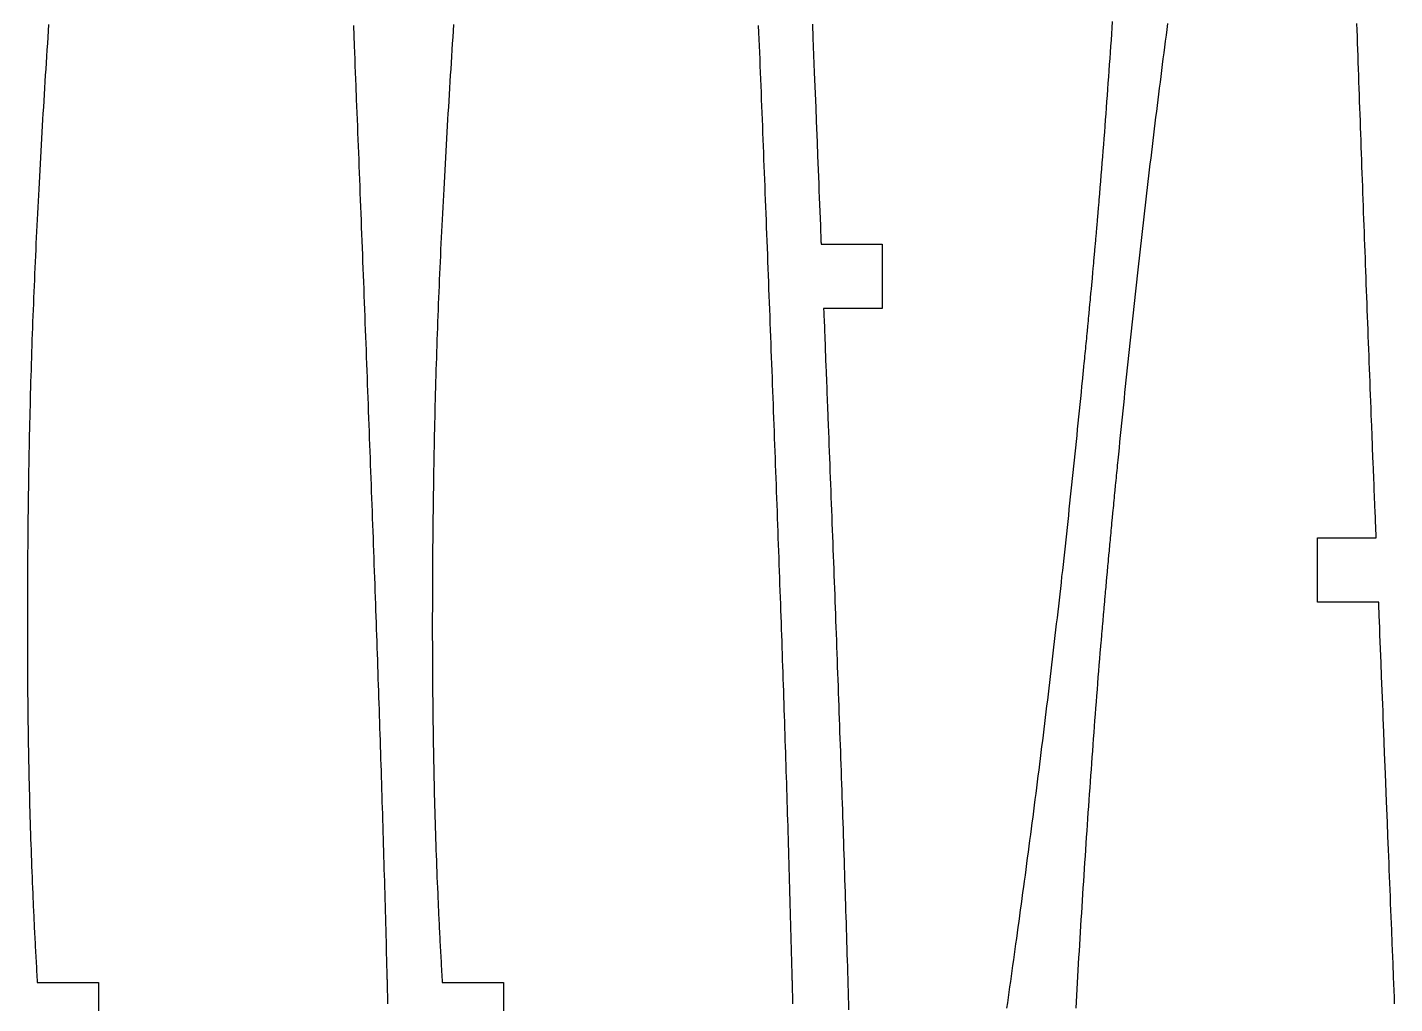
# Model space of a CAD drawing. Extents: x 0 to 97, y 0 to 653.
# Drawn here: x 2.5 to 91.8, y 462 to 525.8 of the extents above; entities that cross this region are included whole.
import ezdxf

# ---------------------------------------------------------------- set-up
doc = ezdxf.new("R2010")
doc.units = 0
doc.layers.get('0').update_dxf_attribs({"linetype": 'CONTINUOUS'})

msp = doc.modelspace()

# ---------------------------------------------------------------- linework, layer by layer
at = {"color": 0}
for points in [[(66.4608, 461.667), (66.5108, 462.017), (66.5608, 462.365), (66.6106, 462.717), (66.6603, 463.067), (66.7099, 463.417), (66.7594, 463.768), (66.8088, 464.119), (66.8582, 464.472), (66.9074, 464.824), (66.9565, 465.176), (67.0056, 465.529), (67.0544, 465.882), (67.1033, 466.235), (67.1521, 466.589), (67.2037, 466.964), (67.2554, 467.34), (67.3069, 467.717), (67.3583, 468.094), (67.4096, 468.471), (67.4608, 468.849), (67.5119, 469.226), (67.5631, 469.604), (67.6139, 469.983), (67.6647, 470.361), (67.7154, 470.74), (67.766, 471.119), (67.8165, 471.5), (67.8668, 471.879), (67.9171, 472.26), (67.9672, 472.64), (68.0172, 473.021), (68.0671, 473.403), (68.1168, 473.783), (68.1664, 474.165), (68.216, 474.549), (68.2654, 474.931), (68.3146, 475.313), (68.3637, 475.696), (68.4126, 476.079), (68.4615, 476.463), (68.5103, 476.847), (68.5589, 477.231), (68.6074, 477.615), (68.6556, 478), (68.7037, 478.385), (68.751, 478.764), (68.7982, 479.144), (68.8453, 479.525), (68.8921, 479.906), (68.9389, 480.286), (68.9854, 480.667), (69.0319, 481.047), (69.0782, 481.429), (69.1243, 481.811), (69.1704, 482.193), (69.2162, 482.575), (69.2619, 482.957), (69.3075, 483.34), (69.3529, 483.722), (69.3982, 484.106), (69.4433, 484.489), (69.4883, 484.872), (69.5332, 485.257), (69.5779, 485.64), (69.6225, 486.025), (69.6669, 486.408), (69.7111, 486.793), (69.7553, 487.178), (69.7992, 487.563), (69.8431, 487.947), (69.8867, 488.333), (69.9301, 488.718), (69.9735, 489.104), (70.0167, 489.49), (70.0597, 489.876), (70.1042, 490.275), (70.1483, 490.675), (70.1924, 491.074), (70.2362, 491.474), (70.28, 491.874), (70.3235, 492.274), (70.3669, 492.674), (70.4101, 493.074), (70.4532, 493.474), (70.4963, 493.875), (70.539, 494.275), (70.5817, 494.676), (70.6242, 495.078), (70.6665, 495.479), (70.7089, 495.881), (70.751, 496.282), (70.7929, 496.683), (70.8347, 497.085), (70.8764, 497.488), (70.9179, 497.889), (70.9593, 498.292), (71.0006, 498.694), (71.0418, 499.097), (71.0828, 499.5), (71.1238, 499.903), (71.1644, 500.306), (71.2051, 500.708), (71.2457, 501.111), (71.2861, 501.515), (71.3264, 501.918), (71.3665, 502.322), (71.4153, 502.813), (71.4476, 503.139), (71.4638, 503.303), (71.496, 503.631), (71.5119, 503.794), (71.5442, 504.121), (71.5601, 504.285), (71.5761, 504.449), (71.5921, 504.613), (71.6079, 504.776), (71.6239, 504.939), (71.6397, 505.103), (71.6557, 505.267), (71.6715, 505.431), (71.6872, 505.594), (71.7031, 505.758), (71.7188, 505.922), (71.7503, 506.25), (71.766, 506.414), (71.7815, 506.578), (71.7972, 506.742), (71.8128, 506.906), (71.8283, 507.069), (71.8594, 507.397), (71.8857, 507.676), (71.8989, 507.817), (71.9119, 507.957), (71.9251, 508.097), (71.9513, 508.376), (71.9643, 508.517), (71.9774, 508.657), (72.0032, 508.936), (72.0419, 509.357), (72.0549, 509.496), (72.0676, 509.636), (72.0804, 509.776), (72.1187, 510.196), (72.1314, 510.336), (72.144, 510.476), (72.1693, 510.757), (72.1819, 510.897), (72.2069, 511.176), (72.2319, 511.457), (72.2443, 511.597), (72.2529, 511.693), (72.2614, 511.79), (72.27, 511.887), (72.2785, 511.983), (72.2869, 512.081), (72.2954, 512.176), (72.3039, 512.274), (72.3124, 512.369), (72.3208, 512.467), (72.3293, 512.563), (72.3376, 512.66), (72.3544, 512.853), (72.3628, 512.949), (72.3711, 513.046), (72.3794, 513.142), (72.4043, 513.432), (72.4208, 513.625), (72.429, 513.721), (72.4454, 513.915), (72.4536, 514.011), (72.4618, 514.108), (72.47, 514.204), (72.4782, 514.301), (72.4862, 514.397), (72.4943, 514.494), (72.5278, 514.896), (72.561, 515.297), (72.594, 515.699), (72.6265, 516.1), (72.659, 516.501), (72.691, 516.903), (72.7228, 517.304), (72.7544, 517.706), (72.7857, 518.107), (72.8167, 518.508), (72.8475, 518.91), (72.8781, 519.311), (72.9085, 519.714), (72.9386, 520.115), (72.9685, 520.517), (72.9982, 520.918), (73.0276, 521.319), (73.0568, 521.721), (73.086, 522.122), (73.1149, 522.525), (73.1435, 522.926), (73.1721, 523.328), (73.2004, 523.729), (73.2285, 524.131), (73.2565, 524.533), (73.2843, 524.935), (73.3119, 525.336), (73.3396, 525.738), (73.3669, 526.139)], [(3.85656, 525.944), (3.82937, 525.529), (3.80236, 525.115), (3.7755, 524.701), (3.74875, 524.287), (3.72222, 523.872), (3.69586, 523.458), (3.66965, 523.044), (3.64367, 522.631), (3.61778, 522.217), (3.59218, 521.803), (3.56668, 521.389), (3.54144, 520.975), (3.51639, 520.561), (3.49154, 520.147), (3.4669, 519.735), (3.44243, 519.321), (3.41824, 518.907), (3.39426, 518.494), (3.37056, 518.081), (3.347, 517.668), (3.32379, 517.256), (3.30072, 516.842), (3.27794, 516.429), (3.25543, 516.017), (3.23318, 515.604), (3.21115, 515.192), (3.21115, 515.192), (3.19032, 514.796), (3.19032, 514.796), (3.16971, 514.401), (3.14936, 514.006), (3.12924, 513.611), (3.10943, 513.215), (3.08985, 512.821), (3.07053, 512.426), (3.05149, 512.031), (3.03276, 511.636), (3.01426, 511.242), (2.9961, 510.847), (2.97814, 510.453), (2.96056, 510.06), (2.94319, 509.665), (2.92617, 509.272), (2.90944, 508.878), (2.89301, 508.485), (2.87685, 508.09), (2.86106, 507.697), (2.84554, 507.304), (2.83035, 506.911), (2.81549, 506.518), (2.80094, 506.125), (2.78674, 505.733), (2.77285, 505.34), (2.75933, 504.947), (2.7461, 504.556), (2.73324, 504.162), (2.72071, 503.771), (2.70856, 503.379), (2.69683, 502.992), (2.68549, 502.606), (2.67453, 502.218), (2.66385, 501.832), (2.65354, 501.444), (2.64356, 501.058), (2.6339, 500.672), (2.62451, 500.286), (2.6155, 499.9), (2.60682, 499.514), (2.59842, 499.129), (2.59028, 498.743), (2.58251, 498.358), (2.57503, 497.974), (2.56782, 497.588), (2.56087, 497.203), (2.55425, 496.818), (2.5479, 496.435), (2.54183, 496.05), (2.53603, 495.665), (2.53049, 495.282), (2.52522, 494.899), (2.52018, 494.515), (2.5154, 494.132), (2.5109, 493.749), (2.50667, 493.365), (2.50265, 492.983), (2.49886, 492.601), (2.49533, 492.219), (2.49203, 491.838), (2.48893, 491.456), (2.48611, 491.081), (2.48351, 490.707), (2.48113, 490.333), (2.47889, 489.96), (2.47694, 489.586), (2.47521, 489.213), (2.47374, 488.84), (2.47244, 488.467), (2.4714, 488.094), (2.4706, 487.722), (2.47006, 487.351), (2.46972, 486.979), (2.46967, 486.607), (2.46989, 486.236), (2.47032, 485.865), (2.47103, 485.494), (2.472, 485.124), (2.47325, 484.754), (2.47478, 484.383), (2.47657, 484.014), (2.47862, 483.644), (2.48101, 483.275), (2.48361, 482.907), (2.48654, 482.537), (2.48981, 482.169), (2.49333, 481.801), (2.49713, 481.433), (2.50125, 481.067), (2.50569, 480.699), (2.51042, 480.332), (2.51546, 479.965), (2.52083, 479.601), (2.52647, 479.238), (2.53244, 478.874), (2.53879, 478.51), (2.54542, 478.147), (2.55236, 477.785), (2.55963, 477.422), (2.56722, 477.06), (2.57514, 476.699), (2.58339, 476.338), (2.59196, 475.976), (2.60086, 475.615), (2.61008, 475.254), (2.61968, 474.894), (2.62956, 474.535), (2.63981, 474.175), (2.65039, 473.815), (2.66129, 473.456), (2.67258, 473.097), (2.68419, 472.739), (2.69607, 472.381), (2.70839, 472.022), (2.72097, 471.665), (2.73394, 471.308), (2.74729, 470.951), (2.7609, 470.594), (2.77496, 470.239), (2.78928, 469.883), (2.80399, 469.528), (2.81907, 469.172), (2.83447, 468.818), (2.84229, 468.64), (2.85026, 468.463), (2.85829, 468.286), (2.86637, 468.108), (2.87457, 467.932), (2.88286, 467.754), (2.89122, 467.578), (2.89968, 467.401), (2.90826, 467.225), (2.91689, 467.047), (2.92563, 466.871), (2.93446, 466.694), (2.94336, 466.518), (2.95231, 466.343), (2.96143, 466.167), (2.9706, 465.99), (2.97982, 465.814), (2.98915, 465.639), (2.99858, 465.463), (3.00814, 465.287), (3.01768, 465.111), (3.0274, 464.936), (3.03717, 464.761), (3.04704, 464.585), (3.05697, 464.41), (3.067, 464.235), (3.07715, 464.06), (3.08735, 463.885), (3.09765, 463.71), (3.10801, 463.536), (3.11849, 463.361), (7.11849, 463.361), (7.11849, 459.161)], [(26.0253, 461.956), (26.0218, 462.096), (26.0185, 462.236), (26.015, 462.376), (26.0115, 462.517), (26.0046, 462.797), (26.0011, 462.939), (25.9976, 463.079), (25.994, 463.221), (25.9906, 463.361), (25.99, 463.385), (25.9893, 463.408), (25.9882, 463.456), (25.9876, 463.479), (25.9869, 463.503), (25.9864, 463.526), (25.9858, 463.55), (25.9851, 463.574), (25.9846, 463.597), (25.9833, 463.644), (25.9828, 463.668), (25.9817, 463.715), (25.981, 463.739), (25.9768, 463.904), (25.9763, 463.928), (25.9726, 464.071), (25.9625, 464.461), (25.9525, 464.851), (25.9422, 465.243), (25.9319, 465.636), (25.9215, 466.028), (25.911, 466.421), (25.9004, 466.814), (25.8897, 467.208), (25.879, 467.601), (25.8681, 467.996), (25.8571, 468.392), (25.846, 468.787), (25.8349, 469.182), (25.8236, 469.579), (25.8124, 469.975), (25.801, 470.372), (25.7894, 470.769), (25.7779, 471.168), (25.7663, 471.567), (25.7544, 471.964), (25.7426, 472.364), (25.7307, 472.762), (25.7188, 473.162), (25.7067, 473.563), (25.6944, 473.963), (25.6824, 474.364), (25.67, 474.765), (25.6575, 475.167), (25.6451, 475.568), (25.6326, 475.971), (25.62, 476.369), (25.6075, 476.769), (25.5949, 477.169), (25.5821, 477.569), (25.5693, 477.969), (25.5565, 478.371), (25.5435, 478.772), (25.5306, 479.174), (25.5175, 479.575), (25.5043, 479.978), (25.4911, 480.379), (25.4778, 480.782), (25.4644, 481.185), (25.4511, 481.589), (25.4375, 481.992), (25.424, 482.396), (25.4104, 482.8), (25.3968, 483.206), (25.3831, 483.61), (25.3692, 484.015), (25.3554, 484.419), (25.3414, 484.825), (25.3274, 485.232), (25.3133, 485.637), (25.2993, 486.044), (25.2851, 486.451), (25.2708, 486.858), (25.2565, 487.265), (25.2422, 487.672), (25.2278, 488.081), (25.2125, 488.511), (25.1972, 488.942), (25.1818, 489.374), (25.1664, 489.806), (25.1508, 490.238), (25.1353, 490.669), (25.1197, 491.101), (25.104, 491.533), (25.0883, 491.967), (25.0725, 492.4), (25.0567, 492.833), (25.0407, 493.267), (25.0249, 493.701), (25.0089, 494.136), (24.9929, 494.569), (24.9768, 495.004), (24.9607, 495.439), (24.9446, 495.875), (24.9285, 496.31), (24.9122, 496.746), (24.8961, 497.182), (24.8799, 497.618), (24.8636, 498.054), (24.8472, 498.49), (24.8308, 498.926), (24.8146, 499.364), (24.7982, 499.801), (24.7818, 500.239), (24.7654, 500.676), (24.749, 501.114), (24.7325, 501.551), (24.7158, 501.996), (24.6992, 502.439), (24.6825, 502.883), (24.6658, 503.328), (24.649, 503.774), (24.6324, 504.218), (24.6156, 504.662), (24.5987, 505.108), (24.5819, 505.554), (24.5651, 505.999), (24.5483, 506.444), (24.5314, 506.892), (24.5146, 507.338), (24.4976, 507.783), (24.4807, 508.229), (24.4638, 508.676), (24.4467, 509.122), (24.4296, 509.569), (24.4126, 510.017), (24.3956, 510.464), (24.3783, 510.911), (24.3613, 511.358), (24.344, 511.806), (24.3268, 512.254), (24.3096, 512.701), (24.2922, 513.149), (24.2749, 513.597), (24.2575, 514.046), (24.24, 514.493), (24.2225, 514.942), (24.2054, 515.378), (24.1883, 515.815), (24.1712, 516.251), (24.154, 516.689), (24.1369, 517.125), (24.1197, 517.563), (24.1025, 518), (24.0851, 518.436), (24.0678, 518.874), (24.0504, 519.311), (24.0331, 519.749), (24.0157, 520.186), (23.9983, 520.624), (23.9808, 521.061), (23.946, 521.936), (23.9285, 522.374), (23.911, 522.813), (23.8935, 523.25), (23.876, 523.688), (23.8408, 524.564), (23.7883, 525.878)], [(30.3121, 525.944), (30.285, 525.529), (30.2579, 525.115), (30.2311, 524.701), (30.2043, 524.287), (30.1778, 523.872), (30.1515, 523.458), (30.1253, 523.044), (30.0992, 522.631), (30.0735, 522.217), (30.0478, 521.803), (30.0224, 521.389), (29.9971, 520.975), (29.9719, 520.561), (29.9471, 520.147), (29.9225, 519.735), (29.8981, 519.321), (29.8739, 518.907), (29.8499, 518.494), (29.8261, 518.081), (29.8026, 517.668), (29.7793, 517.256), (29.7564, 516.842), (29.7336, 516.429), (29.7111, 516.017), (29.6888, 515.604), (29.6668, 515.192), (29.6668, 515.192), (29.6458, 514.796), (29.6458, 514.796), (29.6253, 514.401), (29.6049, 514.006), (29.5849, 513.611), (29.565, 513.215), (29.5454, 512.821), (29.5261, 512.426), (29.5071, 512.031), (29.4883, 511.636), (29.4699, 511.242), (29.4517, 510.847), (29.4337, 510.453), (29.4161, 510.06), (29.3987, 509.665), (29.3818, 509.272), (29.365, 508.878), (29.3486, 508.485), (29.3325, 508.09), (29.3167, 507.697), (29.3011, 507.304), (29.286, 506.911), (29.2711, 506.518), (29.2565, 506.125), (29.2424, 505.733), (29.2285, 505.34), (29.2149, 504.947), (29.2017, 504.556), (29.1888, 504.162), (29.1762, 503.771), (29.1642, 503.379), (29.1525, 502.992), (29.1411, 502.606), (29.1301, 502.218), (29.1194, 501.832), (29.1092, 501.444), (29.0992, 501.058), (29.0894, 500.672), (29.0801, 500.286), (29.0711, 499.9), (29.0624, 499.514), (29.054, 499.129), (29.0458, 498.743), (29.0381, 498.358), (29.0306, 497.974), (29.0233, 497.588), (29.0165, 497.203), (29.0099, 496.818), (29.0035, 496.435), (28.9974, 496.05), (28.9915, 495.665), (28.9861, 495.282), (28.9808, 494.899), (28.9758, 494.515), (28.971, 494.132), (28.9665, 493.749), (28.9622, 493.365), (28.9582, 492.983), (28.9544, 492.601), (28.9508, 492.219), (28.9476, 491.838), (28.9444, 491.456), (28.9417, 491.081), (28.939, 490.707), (28.9367, 490.333), (28.9346, 489.96), (28.9325, 489.586), (28.9308, 489.213), (28.9293, 488.84), (28.9281, 488.467), (28.9271, 488.094), (28.9262, 487.722), (28.9257, 487.351), (28.9254, 486.979), (28.9253, 486.607), (28.9254, 486.236), (28.926, 485.865), (28.9267, 485.494), (28.9276, 485.124), (28.9289, 484.754), (28.9304, 484.383), (28.9322, 484.014), (28.9343, 483.644), (28.9365, 483.275), (28.9393, 482.907), (28.9422, 482.537), (28.9454, 482.169), (28.9489, 481.801), (28.9526, 481.433), (28.9568, 481.067), (28.9612, 480.699), (28.966, 480.332), (28.9711, 479.965), (28.9764, 479.601), (28.9821, 479.238), (28.9881, 478.874), (28.9943, 478.51), (29.001, 478.147), (29.0079, 477.785), (29.0151, 477.422), (29.0228, 477.06), (29.0307, 476.699), (29.0389, 476.338), (29.0475, 475.976), (29.0564, 475.615), (29.0657, 475.254), (29.0753, 474.894), (29.0851, 474.535), (29.0954, 474.175), (29.106, 473.815), (29.1169, 473.456), (29.1282, 473.097), (29.1397, 472.739), (29.1517, 472.381), (29.1639, 472.022), (29.1765, 471.665), (29.1896, 471.308), (29.2029, 470.951), (29.2165, 470.594), (29.2306, 470.239), (29.2449, 469.883), (29.2596, 469.528), (29.2746, 469.172), (29.29, 468.818), (29.2979, 468.64), (29.3058, 468.463), (29.3139, 468.286), (29.3219, 468.108), (29.3301, 467.932), (29.3385, 467.754), (29.3468, 467.578), (29.3553, 467.401), (29.3639, 467.225), (29.3725, 467.047), (29.3812, 466.871), (29.39, 466.694), (29.3989, 466.518), (29.4079, 466.343), (29.4169, 466.167), (29.4261, 465.99), (29.4354, 465.814), (29.4447, 465.639), (29.4542, 465.463), (29.4637, 465.287), (29.4733, 465.111), (29.4829, 464.936), (29.4928, 464.761), (29.5026, 464.585), (29.5126, 464.41), (29.5226, 464.235), (29.5328, 464.06), (29.5429, 463.885), (29.5532, 463.71), (29.5636, 463.536), (29.574, 463.361), (33.574, 463.361), (33.574, 459.161)], [(52.481, 461.956), (52.4775, 462.096), (52.474, 462.236), (52.4706, 462.376), (52.4672, 462.517), (52.4603, 462.797), (52.4567, 462.939), (52.4532, 463.079), (52.4497, 463.221), (52.4461, 463.361), (52.4456, 463.385), (52.445, 463.408), (52.4437, 463.456), (52.4432, 463.479), (52.4426, 463.503), (52.4419, 463.526), (52.4414, 463.55), (52.4408, 463.574), (52.4403, 463.597), (52.439, 463.644), (52.4385, 463.668), (52.4372, 463.715), (52.4367, 463.739), (52.436, 463.762), (52.43, 464), (52.4293, 464.024), (52.4282, 464.071), (52.4182, 464.461), (52.4081, 464.851), (52.3978, 465.243), (52.3875, 465.636), (52.3771, 466.028), (52.3665, 466.421), (52.356, 466.814), (52.3453, 467.208), (52.3346, 467.601), (52.3236, 467.996), (52.3126, 468.392), (52.3017, 468.787), (52.2904, 469.182), (52.2793, 469.579), (52.2679, 469.975), (52.2565, 470.372), (52.245, 470.769), (52.2335, 471.168), (52.2218, 471.567), (52.21, 471.964), (52.1982, 472.364), (52.1862, 472.762), (52.1743, 473.162), (52.1622, 473.563), (52.15, 473.963), (52.1379, 474.364), (52.1256, 474.765), (52.1132, 475.167), (52.1007, 475.568), (52.0882, 475.971), (52.0757, 476.369), (52.0631, 476.769), (52.0504, 477.169), (52.0376, 477.569), (52.0249, 477.969), (52.0121, 478.371), (51.9992, 478.772), (51.9861, 479.174), (51.9731, 479.575), (51.9599, 479.978), (51.9467, 480.379), (51.9333, 480.782), (51.92, 481.185), (51.9067, 481.589), (51.8932, 481.992), (51.8796, 482.396), (51.866, 482.8), (51.8524, 483.206), (51.8386, 483.61), (51.8249, 484.015), (51.811, 484.419), (51.7971, 484.825), (51.7831, 485.232), (51.769, 485.637), (51.7549, 486.044), (51.7407, 486.451), (51.7264, 486.858), (51.7122, 487.265), (51.6978, 487.672), (51.6835, 488.081), (51.6682, 488.511), (51.6528, 488.942), (51.6374, 489.374), (51.6219, 489.806), (51.6064, 490.238), (51.5908, 490.669), (51.5753, 491.101), (51.5596, 491.533), (51.5439, 491.967), (51.5281, 492.4), (51.5122, 492.833), (51.4964, 493.267), (51.4804, 493.701), (51.4644, 494.136), (51.4485, 494.569), (51.4324, 495.004), (51.4164, 495.439), (51.4003, 495.875), (51.384, 496.31), (51.3678, 496.746), (51.3517, 497.182), (51.3354, 497.618), (51.3192, 498.054), (51.3028, 498.49), (51.2865, 498.926), (51.2701, 499.364), (51.2538, 499.801), (51.2374, 500.239), (51.221, 500.676), (51.2046, 501.114), (51.1882, 501.551), (51.1715, 501.996), (51.1547, 502.439), (51.1381, 502.883), (51.1214, 503.328), (51.1047, 503.774), (51.0879, 504.218), (51.0712, 504.662), (51.0543, 505.108), (51.0375, 505.554), (51.0207, 505.999), (51.0039, 506.444), (50.9871, 506.892), (50.9701, 507.338), (50.9532, 507.783), (50.9362, 508.229), (50.9193, 508.676), (50.9022, 509.122), (50.8853, 509.569), (50.8682, 510.017), (50.8511, 510.464), (50.8339, 510.911), (50.8168, 511.358), (50.7996, 511.806), (50.7824, 512.254), (50.7651, 512.701), (50.7478, 513.149), (50.7304, 513.597), (50.7131, 514.046), (50.6956, 514.493), (50.6781, 514.942), (50.6611, 515.378), (50.644, 515.815), (50.6268, 516.251), (50.6097, 516.689), (50.5925, 517.125), (50.5753, 517.563), (50.5581, 518), (50.5407, 518.436), (50.5233, 518.874), (50.506, 519.311), (50.4886, 519.749), (50.4712, 520.186), (50.4539, 520.624), (50.4364, 521.061), (50.419, 521.499), (50.4015, 521.936), (50.384, 522.374), (50.3665, 522.813), (50.349, 523.25), (50.3315, 523.688), (50.2965, 524.564), (50.279, 525.001), (50.2614, 525.439), (50.2439, 525.878)], [(53.7515, 525.982), (53.7876, 525.075), (53.8781, 522.806), (53.8961, 522.351), (53.9321, 521.443), (53.9682, 520.536), (54.0042, 519.628), (54.0221, 519.175), (54.0401, 518.721), (54.0581, 518.267), (54.094, 517.36), (54.1119, 516.906), (54.13, 516.453), (54.1479, 515.999), (54.1658, 515.546), (54.1838, 515.092), (54.2017, 514.639), (54.2196, 514.186), (54.2375, 513.732), (54.2554, 513.279), (54.2733, 512.826), (54.275, 512.785), (54.2767, 512.744), (54.2782, 512.703), (54.2879, 512.457), (54.2896, 512.417), (54.2911, 512.375), (54.2928, 512.335), (54.2976, 512.211), (54.2993, 512.171), (54.3008, 512.129), (54.3025, 512.089), (54.3074, 511.965), (54.309, 511.925), (54.3106, 511.883), (54.3139, 511.801), (54.3154, 511.761), (54.3187, 511.679), (54.3203, 511.637), (54.3219, 511.597), (58.3219, 511.597), (58.3219, 507.397), (54.4878, 507.397), (54.4978, 507.142), (54.5079, 506.887), (54.5179, 506.632), (54.5381, 506.122), (54.5481, 505.868), (54.5581, 505.613), (54.5681, 505.358), (54.5781, 505.103), (54.5881, 504.849), (54.5981, 504.594), (54.6081, 504.339), (54.6181, 504.085), (54.6381, 503.575), (54.6481, 503.321), (54.6579, 503.067), (54.6679, 502.813), (54.6778, 502.558), (54.6878, 502.304), (54.6978, 502.05), (54.7076, 501.796), (54.7175, 501.542), (54.7275, 501.287), (54.7374, 501.033), (54.7472, 500.779), (54.7572, 500.525), (54.7671, 500.271), (54.7868, 499.764), (54.8033, 499.335), (54.82, 498.907), (54.8365, 498.479), (54.8532, 498.051), (54.8696, 497.624), (54.8861, 497.196), (54.9025, 496.768), (54.919, 496.34), (54.9354, 495.914), (54.9518, 495.488), (54.9682, 495.06), (54.9844, 494.633), (55.0007, 494.207), (55.0169, 493.781), (55.0332, 493.354), (55.0493, 492.929), (55.0654, 492.503), (55.0817, 492.078), (55.0976, 491.653), (55.1137, 491.228), (55.1297, 490.803), (55.1457, 490.378), (55.1615, 489.953), (55.1775, 489.529), (55.1933, 489.106), (55.2092, 488.681), (55.225, 488.257), (55.2406, 487.833), (55.2564, 487.411), (55.2719, 486.988), (55.2876, 486.565), (55.3033, 486.135), (55.3192, 485.706), (55.3349, 485.276), (55.3507, 484.847), (55.3663, 484.418), (55.3818, 483.99), (55.3974, 483.561), (55.4129, 483.133), (55.4283, 482.706), (55.4437, 482.278), (55.459, 481.851), (55.4744, 481.424), (55.4896, 480.997), (55.5047, 480.571), (55.5199, 480.144), (55.535, 479.719), (55.55, 479.293), (55.565, 478.868), (55.5799, 478.443), (55.5947, 478.018), (55.6094, 477.593), (55.6242, 477.169), (55.6388, 476.746), (55.6533, 476.321), (55.6678, 475.899), (55.6824, 475.475), (55.6967, 475.053), (55.711, 474.631), (55.7251, 474.208), (55.7393, 473.786), (55.7535, 473.365), (55.7671, 472.953), (55.7807, 472.542), (55.7943, 472.131), (55.8078, 471.721), (55.8212, 471.311), (55.8346, 470.9), (55.8478, 470.492), (55.8611, 470.082), (55.8742, 469.674), (55.8872, 469.265), (55.9003, 468.857), (55.9132, 468.449), (55.926, 468.042), (55.9388, 467.635), (55.9515, 467.228), (55.9642, 466.821), (55.9767, 466.415), (55.9892, 466.01), (56.0017, 465.604), (56.0139, 465.2), (56.0262, 464.796), (56.0385, 464.392), (56.0506, 463.988), (56.0626, 463.585), (56.0746, 463.182), (56.0865, 462.779), (56.0983, 462.378), (56.1101, 461.976), (56.1218, 461.575)], [(76.9532, 526.011), (76.9036, 525.629), (76.8542, 525.247), (76.8047, 524.865), (76.7554, 524.482), (76.7064, 524.1), (76.6574, 523.717), (76.6085, 523.333), (76.5597, 522.949), (76.5113, 522.565), (76.4628, 522.181), (76.4144, 521.796), (76.3664, 521.411), (76.319, 521.031), (76.2718, 520.651), (76.2249, 520.271), (76.1779, 519.89), (76.1313, 519.51), (76.0846, 519.129), (76.0382, 518.747), (75.9918, 518.367), (75.9457, 517.985), (75.8997, 517.603), (75.8539, 517.221), (75.8081, 516.838), (75.7625, 516.456), (75.7171, 516.072), (75.6718, 515.69), (75.6267, 515.307), (75.5817, 514.922), (75.5368, 514.539), (75.4921, 514.156), (75.4476, 513.771), (75.4032, 513.387), (75.3589, 513.003), (75.3149, 512.618), (75.2708, 512.233), (75.2271, 511.847), (75.1835, 511.463), (75.1399, 511.076), (75.0965, 510.692), (75.0533, 510.306), (75.0103, 509.919), (74.966, 509.521), (74.9218, 509.121), (74.8778, 508.722), (74.8339, 508.322), (74.7901, 507.922), (74.7465, 507.522), (74.7032, 507.122), (74.66, 506.722), (74.6168, 506.321), (74.5739, 505.921), (74.531, 505.519), (74.4883, 505.119), (74.4458, 504.718), (74.4035, 504.317), (74.3612, 503.915), (74.3192, 503.514), (74.2772, 503.113), (74.2354, 502.71), (74.1938, 502.308), (74.1522, 501.906), (74.1107, 501.504), (74.0694, 501.101), (74.0283, 500.699), (73.9872, 500.296), (73.9464, 499.893), (73.9056, 499.49), (73.8649, 499.088), (73.8244, 498.683), (73.784, 498.281), (73.7436, 497.876), (73.7035, 497.474), (73.6872, 497.31), (73.671, 497.147), (73.6549, 496.983), (73.6386, 496.819), (73.6225, 496.656), (73.6064, 496.493), (73.5903, 496.329), (73.5742, 496.165), (73.5581, 496.001), (73.5419, 495.838), (73.51, 495.511), (73.494, 495.347), (73.4781, 495.183), (73.4621, 495.019), (73.4462, 494.856), (73.4303, 494.692), (73.4144, 494.529), (73.3986, 494.365), (73.3828, 494.201), (73.3669, 494.037), (73.3356, 493.71), (73.3042, 493.382), (73.2885, 493.218), (73.2728, 493.054), (73.2572, 492.89), (73.2417, 492.726), (73.2263, 492.563), (73.2107, 492.399), (73.1975, 492.258), (73.1843, 492.118), (73.1711, 491.979), (73.1581, 491.839), (73.145, 491.699), (73.1318, 491.558), (73.1058, 491.279), (73.0797, 490.999), (73.0668, 490.86), (73.0539, 490.719), (73.041, 490.579), (73.0281, 490.439), (73.0153, 490.299), (73.0024, 490.16), (72.9896, 490.019), (72.9514, 489.599), (72.9386, 489.46), (72.926, 489.319), (72.9133, 489.179), (72.9008, 489.039), (72.8882, 488.899), (72.8756, 488.758), (72.8631, 488.618), (72.8381, 488.339), (72.8257, 488.199), (72.8171, 488.101), (72.8086, 488.006), (72.8001, 487.908), (72.7915, 487.813), (72.7831, 487.715), (72.7746, 487.619), (72.7661, 487.522), (72.7576, 487.426), (72.7493, 487.329), (72.7408, 487.233), (72.7324, 487.136), (72.724, 487.04), (72.6989, 486.75), (72.6907, 486.654), (72.6824, 486.557), (72.674, 486.46), (72.6657, 486.364), (72.6575, 486.267), (72.6492, 486.171), (72.641, 486.074), (72.6328, 485.978), (72.6164, 485.785), (72.6082, 485.688), (72.6, 485.592), (72.5919, 485.494), (72.5839, 485.397), (72.5757, 485.301), (72.5422, 484.9), (72.509, 484.499), (72.4761, 484.097), (72.4435, 483.696), (72.4111, 483.294), (72.379, 482.893), (72.3472, 482.492), (72.3157, 482.09), (72.2844, 481.689), (72.2533, 481.287), (72.2225, 480.886), (72.1919, 480.483), (72.1617, 480.082), (72.1315, 479.681), (72.1017, 479.279), (72.0719, 478.878), (72.0424, 478.476), (72.0132, 478.074), (71.9842, 477.672), (71.9553, 477.271), (71.9265, 476.869), (71.8981, 476.468), (71.8697, 476.067), (71.8415, 475.664), (71.8135, 475.262), (71.7857, 474.861), (71.7581, 474.46), (71.7304, 474.058), (71.7031, 473.656), (71.6758, 473.254), (71.6487, 472.853), (71.6208, 472.439), (71.5931, 472.024), (71.5656, 471.61), (71.5381, 471.196), (71.5107, 470.781), (71.4836, 470.367), (71.4565, 469.953), (71.4297, 469.539), (71.4029, 469.124), (71.3764, 468.71), (71.35, 468.296), (71.3239, 467.882), (71.2978, 467.468), (71.2719, 467.054), (71.2463, 466.64), (71.2208, 466.226), (71.1957, 465.813), (71.1706, 465.399), (71.1457, 464.985), (71.1211, 464.571), (71.0967, 464.158), (71.0724, 463.744), (71.0485, 463.332), (71.0247, 462.918), (71.0012, 462.506), (70.9779, 462.092), (70.9549, 461.679)], [(91.7911, 461.963), (91.7739, 462.4), (91.7567, 462.836), (91.7219, 463.711), (91.6872, 464.586), (91.6699, 465.024), (91.6525, 465.461), (91.635, 465.899), (91.6001, 466.774), (91.5826, 467.211), (91.5651, 467.649), (91.5476, 468.088), (91.5301, 468.525), (91.5126, 468.963), (91.4775, 469.839), (91.46, 470.276), (91.4425, 470.715), (91.4249, 471.153), (91.4074, 471.592), (91.3899, 472.029), (91.3549, 472.906), (91.3186, 473.814), (91.3004, 474.267), (91.2824, 474.721), (91.2643, 475.175), (91.1919, 476.99), (91.174, 477.444), (91.156, 477.899), (91.1379, 478.351), (91.0839, 479.714), (91.066, 480.167), (91.0479, 480.621), (91.03, 481.075), (91.0119, 481.528), (90.994, 481.982), (90.9581, 482.889), (90.9401, 483.343), (90.9043, 484.25), (90.8863, 484.703), (90.8504, 485.61), (90.8325, 486.064), (90.8146, 486.517), (90.7967, 486.969), (90.7918, 487.093), (90.7901, 487.133), (90.7869, 487.215), (90.7854, 487.257), (90.7772, 487.461), (90.7756, 487.503), (90.774, 487.543), (90.7692, 487.667), (90.7675, 487.707), (90.7658, 487.747), (90.7643, 487.789), (90.7611, 487.871), (90.7594, 487.911), (90.7563, 487.993), (90.7546, 488.035), (90.7497, 488.157), (90.7481, 488.199), (86.7481, 488.199), (86.7481, 492.399), (90.5822, 492.399), (90.5521, 493.164), (90.5421, 493.418), (90.5321, 493.674), (90.5119, 494.183), (90.5019, 494.438), (90.4919, 494.692), (90.4819, 494.947), (90.4719, 495.201), (90.4619, 495.457), (90.4419, 495.965), (90.4321, 496.219), (90.4221, 496.475), (90.4121, 496.729), (90.4022, 496.983), (90.3922, 497.238), (90.3724, 497.746), (90.3525, 498.254), (90.3425, 498.508), (90.3228, 499.017), (90.3129, 499.271), (90.3031, 499.524), (90.2932, 499.778), (90.2833, 500.032), (90.2667, 500.46), (90.25, 500.889), (90.2335, 501.317), (90.2169, 501.744), (90.2004, 502.172), (90.1839, 502.6), (90.1675, 503.028), (90.1511, 503.454), (90.1347, 503.882), (90.1183, 504.308), (90.1019, 504.735), (90.0856, 505.162), (90.0693, 505.589), (90.0531, 506.015), (90.0369, 506.44), (90.0207, 506.867), (90.0046, 507.292), (89.9885, 507.718), (89.9724, 508.143), (89.9564, 508.568), (89.9404, 508.993), (89.9244, 509.418), (89.9085, 509.842), (89.8926, 510.267), (89.8768, 510.69), (89.861, 511.115), (89.8451, 511.539), (89.8294, 511.961), (89.8137, 512.385), (89.7981, 512.808), (89.7825, 513.231), (89.7667, 513.661), (89.7508, 514.09), (89.7351, 514.519), (89.7194, 514.949), (89.7037, 515.376), (89.6882, 515.806), (89.6726, 516.233), (89.6572, 516.662), (89.6417, 517.09), (89.6262, 517.517), (89.611, 517.944), (89.5957, 518.371), (89.5804, 518.799), (89.5653, 519.225), (89.5501, 519.651), (89.5351, 520.076), (89.5201, 520.503), (89.5051, 520.928), (89.4903, 521.353), (89.4754, 521.778), (89.4607, 522.203), (89.446, 522.626), (89.4312, 523.05), (89.4167, 523.474), (89.4022, 523.897), (89.3878, 524.321), (89.3735, 524.743), (89.3592, 525.165), (89.3449, 525.588), (89.3307, 526.01)]]:
    msp.add_lwpolyline(points, dxfattribs=at)

doc.saveas('drawing.dxf')
